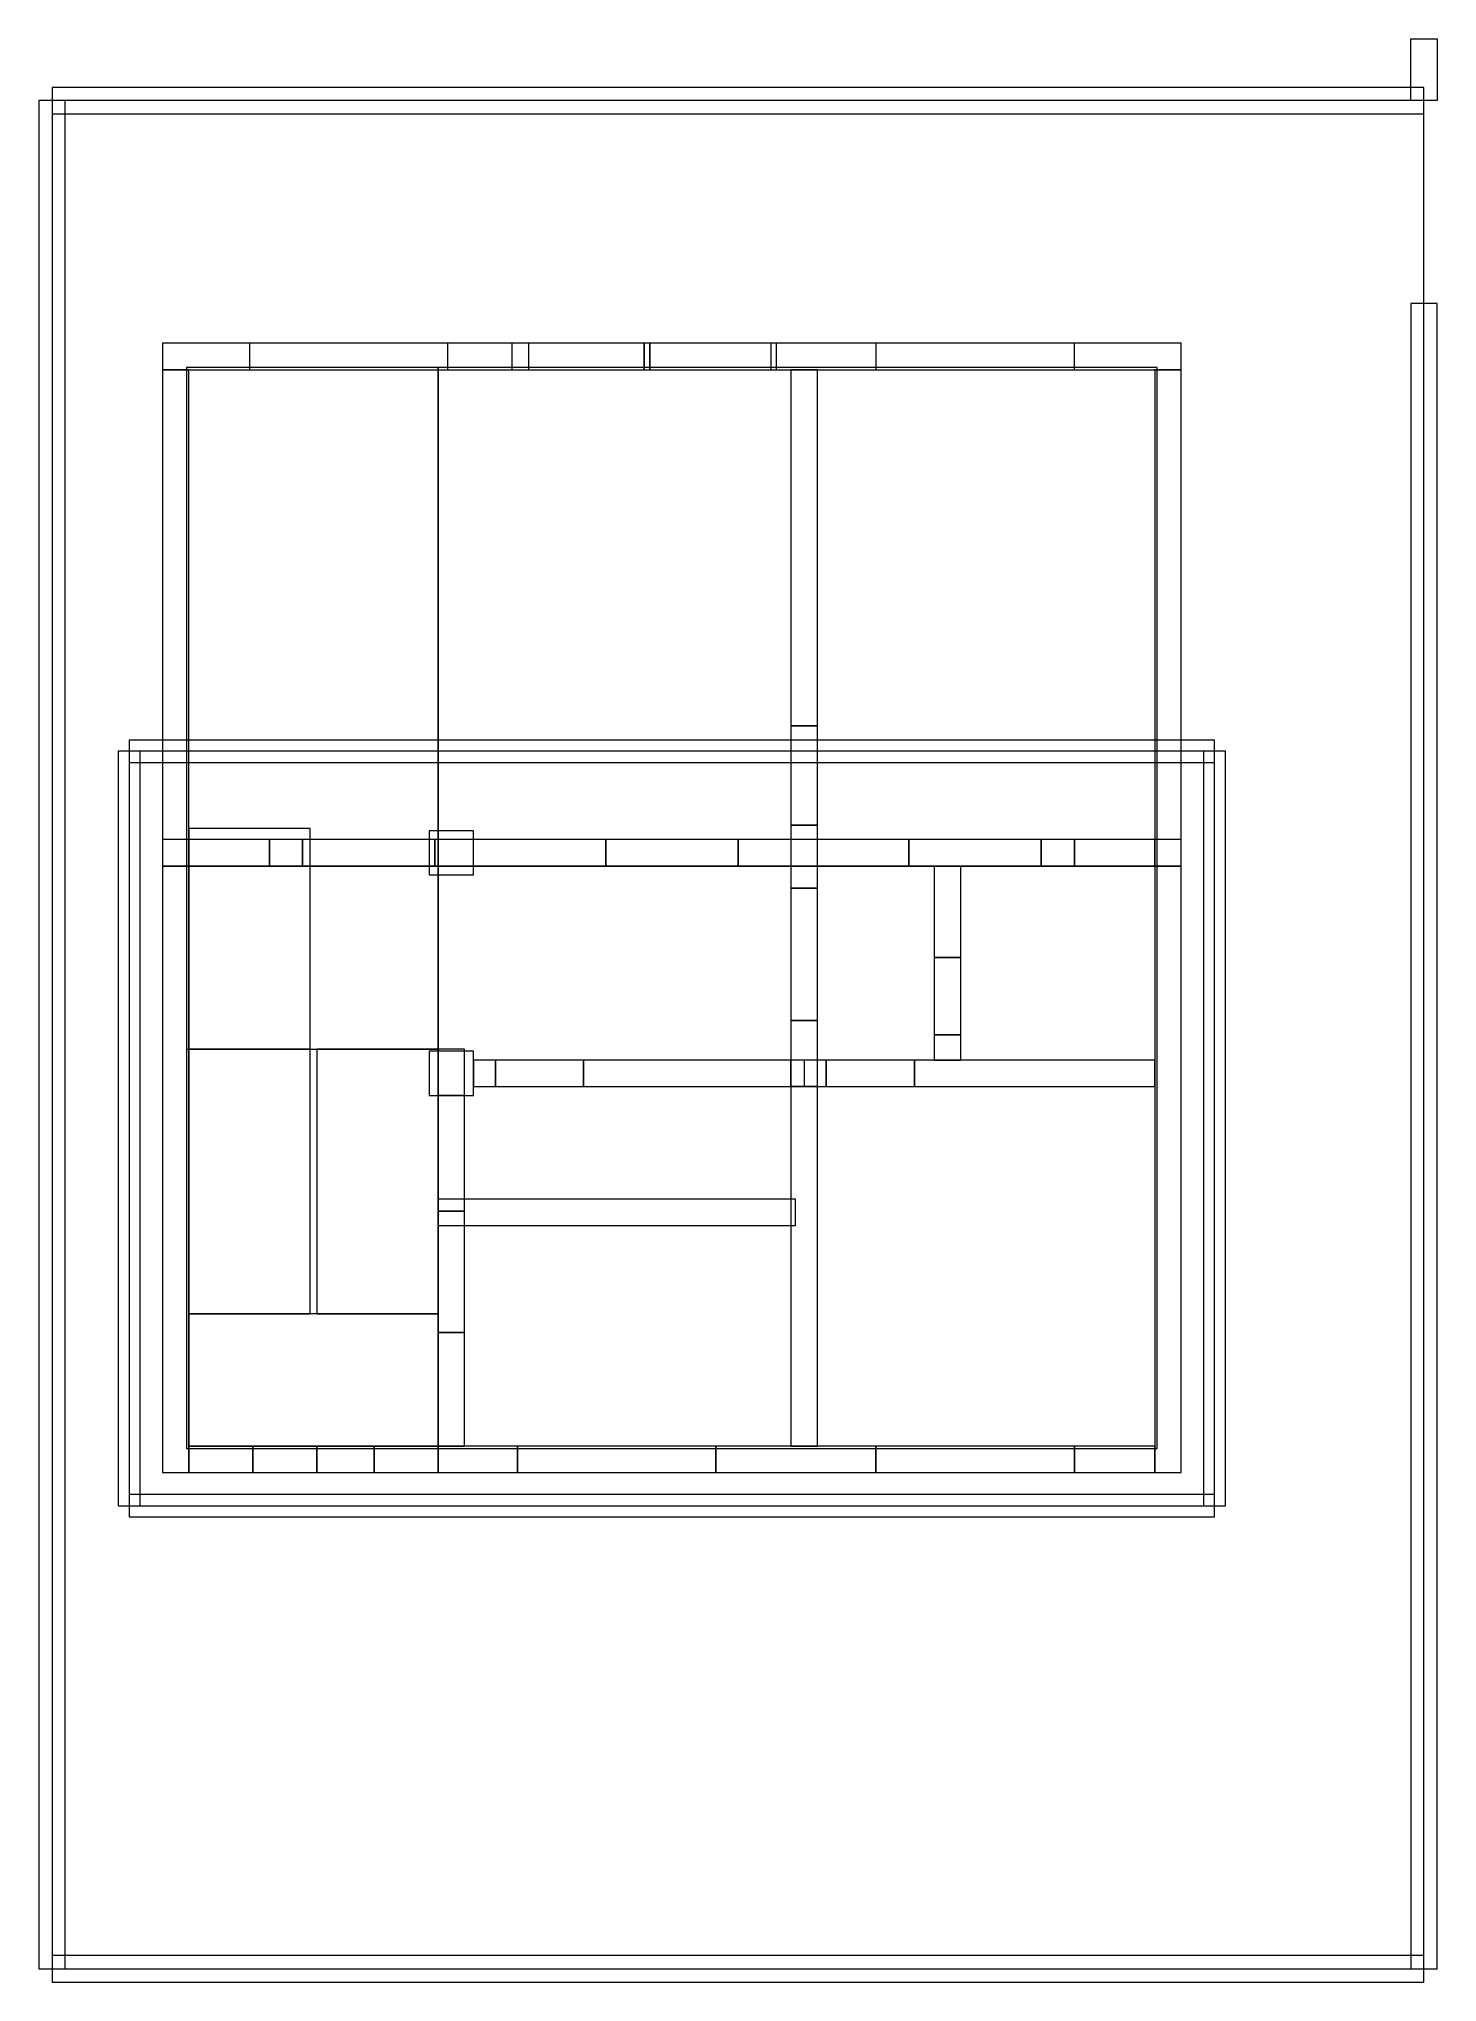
# Model space of a CAD drawing. Extents: x -5.7 to 6.9, y -9.7 to 7.9.
import ezdxf

# ---------------------------------------------------------------- set-up
doc = ezdxf.new("R2010")
doc.units = 0
for name, color, linetype, lineweight in [('COLUMN', 6, 'CONTINUOUS', 0), ('DOOR', 40, 'CONTINUOUS', 0), ('ROOF', 1, 'CONTINUOUS', 0), ('SLAB', 30, 'CONTINUOUS', 0), ('STAIR', 5, 'CONTINUOUS', 0), ('THRESHOLD', 34, 'CONTINUOUS', 0), ('WALL', 8, 'CONTINUOUS', 0), ('WINDOW', 4, 'CONTINUOUS', 0), ('YARD', 3, 'CONTINUOUS', 0)]:
    doc.layers.add(name, color=color, linetype=linetype, lineweight=lineweight)

msp = doc.modelspace()

# ---------------------------------------------------------------- linework, layer by layer
at = {"layer": 'COLUMN'}
for points in [[(-2.2, 0.3, 0.5), (-1.8, 0.3, 0.5), (-1.8, 0.7, 0.5), (-2.2, 0.7, 0.5), (-2.2, 0.3, 0.5), (-2.2, 0.3, 4), (-1.8, 0.3, 4), (-1.8, 0.7, 4), (-2.2, 0.7, 4), (-2.2, 0.3, 4)], [(-2.2, 0.3, 4), (-1.8, 0.3, 4), (-1.8, 0.7, 4), (-2.2, 0.7, 4), (-2.2, 0.3, 4), (-2.2, 0.3, 7), (-1.8, 0.3, 7), (-1.8, 0.7, 7), (-2.2, 0.7, 7), (-2.2, 0.3, 7)], [(-2.2, -1.7, 0.5), (-1.8, -1.7, 0.5), (-1.8, -1.3, 0.5), (-2.2, -1.3, 0.5), (-2.2, -1.7, 0.5), (-2.2, -1.7, 4), (-1.8, -1.7, 4), (-1.8, -1.3, 4), (-2.2, -1.3, 4), (-2.2, -1.7, 4)], [(-2.2, -1.7, 4), (-1.8, -1.7, 4), (-1.8, -1.3, 4), (-2.2, -1.3, 4), (-2.2, -1.7, 4), (-2.2, -1.7, 7), (-1.8, -1.7, 7), (-1.8, -1.3, 7), (-2.2, -1.3, 7), (-2.2, -1.7, 7)]]:
    msp.add_polyline3d(points, dxfattribs=at)
at = {"layer": 'DOOR'}
for points in [[(-1.45, 4.88, 0.5), (-0.25, 4.88, 0.5), (-0.25, 5.12, 0.5), (-1.45, 5.12, 0.5), (-1.45, 4.88, 0.5), (-1.45, 4.88, 3.1), (-0.25, 4.88, 3.1), (-0.25, 5.12, 3.1), (-1.45, 5.12, 3.1), (-1.45, 4.88, 3.1)], [(-1.3, 4.88, 4), (-0.2, 4.88, 4), (-0.2, 5.12, 4), (-1.3, 5.12, 4), (-1.3, 4.88, 4), (-1.3, 4.88, 6.6), (-0.2, 4.88, 6.6), (-0.2, 5.12, 6.6), (-1.3, 5.12, 6.6), (-1.3, 4.88, 6.6)], [(-0.25, 4.88, 0.5), (0.95, 4.88, 0.5), (0.95, 5.12, 0.5), (-0.25, 5.12, 0.5), (-0.25, 4.88, 0.5), (-0.25, 4.88, 3.1), (0.95, 4.88, 3.1), (0.95, 5.12, 3.1), (-0.25, 5.12, 3.1), (-0.25, 4.88, 3.1)], [(-0.2, 4.88, 4), (0.9, 4.88, 4), (0.9, 5.12, 4), (-0.2, 5.12, 4), (-0.2, 4.88, 4), (-0.2, 4.88, 6.6), (0.9, 4.88, 6.6), (0.9, 5.12, 6.6), (-0.2, 5.12, 6.6), (-0.2, 4.88, 6.6)], [(1.08, 0.75, 0.5), (1.32, 0.75, 0.5), (1.32, 1.65, 0.5), (1.08, 1.65, 0.5), (1.08, 0.75, 0.5), (1.08, 0.75, 2.6), (1.32, 0.75, 2.6), (1.32, 1.65, 2.6), (1.08, 1.65, 2.6), (1.08, 0.75, 2.6)], [(1.08, 0.75, 4), (1.32, 0.75, 4), (1.32, 1.65, 4), (1.08, 1.65, 4), (1.08, 0.75, 4), (1.08, 0.75, 6.1), (1.32, 0.75, 6.1), (1.32, 1.65, 6.1), (1.08, 1.65, 6.1), (1.08, 0.75, 6.1)], [(-0.6, 0.38, 7), (0.6, 0.38, 7), (0.6, 0.62, 7), (-0.6, 0.62, 7), (-0.6, 0.38, 7), (-0.6, 0.38, 9.1), (0.6, 0.38, 9.1), (0.6, 0.62, 9.1), (-0.6, 0.62, 9.1), (-0.6, 0.38, 9.1)], [(1.08, -1.02, 7), (1.32, -1.02, 7), (1.32, 0.18, 7), (1.08, 0.18, 7), (1.08, -1.02, 7), (1.08, -1.02, 9), (1.32, -1.02, 9), (1.32, 0.18, 9), (1.08, 0.18, 9), (1.08, -1.02, 9)], [(2.38, -1.15, 0.5), (2.62, -1.15, 0.5), (2.62, -0.45, 0.5), (2.38, -0.45, 0.5), (2.38, -1.15, 0.5), (2.38, -1.15, 2.6), (2.62, -1.15, 2.6), (2.62, -0.45, 2.6), (2.38, -0.45, 2.6), (2.38, -1.15, 2.6)], [(2.38, -1.15, 4), (2.62, -1.15, 4), (2.62, -0.45, 4), (2.38, -0.45, 4), (2.38, -1.15, 4), (2.38, -1.15, 6.1), (2.62, -1.15, 6.1), (2.62, -0.45, 6.1), (2.38, -0.45, 6.1), (2.38, -1.15, 6.1)], [(-1.6, -1.62, 4), (-0.8, -1.62, 4), (-0.8, -1.38, 4), (-1.6, -1.38, 4), (-1.6, -1.62, 4), (-1.6, -1.62, 6.1), (-0.8, -1.62, 6.1), (-0.8, -1.38, 6.1), (-1.6, -1.38, 6.1), (-1.6, -1.62, 6.1)], [(1.4, -1.62, 0.5), (2.2, -1.62, 0.5), (2.2, -1.38, 0.5), (1.4, -1.38, 0.5), (1.4, -1.62, 0.5), (1.4, -1.62, 2.6), (2.2, -1.62, 2.6), (2.2, -1.38, 2.6), (1.4, -1.38, 2.6), (1.4, -1.62, 2.6)], [(-3.22, -5.12, 0.5), (-2.12, -5.12, 0.5), (-2.12, -4.88, 0.5), (-3.22, -4.88, 0.5), (-3.22, -5.12, 0.5), (-3.22, -5.12, 2.5), (-2.12, -5.12, 2.5), (-2.12, -4.88, 2.5), (-3.22, -4.88, 2.5), (-3.22, -5.12, 2.5)]]:
    msp.add_polyline3d(points, dxfattribs=at)
at = {"layer": 'ROOF'}
for points in [[(-5.02, -5.42, 9.7), (-4.82, -5.42, 9.7), (-4.82, 1.42, 9.7), (-5.02, 1.42, 9.7), (-5.02, -5.42, 9.7), (-5.02, -5.42, 10.2), (-4.82, -5.42, 10.2), (-4.82, 1.42, 10.2), (-5.02, 1.42, 10.2), (-5.02, -5.42, 10.2)], [(-4.92, 1.32, 9.7), (4.92, 1.32, 9.7), (4.92, 1.52, 9.7), (-4.92, 1.52, 9.7), (-4.92, 1.32, 9.7), (-4.92, 1.32, 10.2), (4.92, 1.32, 10.2), (4.92, 1.52, 10.2), (-4.92, 1.52, 10.2), (-4.92, 1.32, 10.2)], [(-4.92, -5.42, 9.5), (4.92, -5.42, 9.5), (4.92, 1.42, 9.5), (-4.92, 1.42, 9.5), (-4.92, -5.42, 9.5), (-4.92, -5.42, 9.7), (4.92, -5.42, 9.7), (4.92, 1.42, 9.7), (-4.92, 1.42, 9.7), (-4.92, -5.42, 9.7)], [(4.82, -5.42, 9.7), (5.02, -5.42, 9.7), (5.02, 1.42, 9.7), (4.82, 1.42, 9.7), (4.82, -5.42, 9.7), (4.82, -5.42, 10.2), (5.02, -5.42, 10.2), (5.02, 1.42, 10.2), (4.82, 1.42, 10.2), (4.82, -5.42, 10.2)], [(-4.92, -5.52, 9.7), (4.92, -5.52, 9.7), (4.92, -5.32, 9.7), (-4.92, -5.32, 9.7), (-4.92, -5.52, 9.7), (-4.92, -5.52, 10.2), (4.92, -5.52, 10.2), (4.92, -5.32, 10.2), (-4.92, -5.32, 10.2), (-4.92, -5.52, 10.2)]]:
    msp.add_polyline3d(points, dxfattribs=at)
at = {"layer": 'SLAB'}
for points in [[(-4.4, -4.9, 0.3), (4.4, -4.9, 0.3), (4.4, 4.9, 0.3), (-4.4, 4.9, 0.3), (-4.4, -4.9, 0.3), (-4.4, -4.9, 0.5), (4.4, -4.9, 0.5), (4.4, 4.9, 0.5), (-4.4, 4.9, 0.5), (-4.4, -4.9, 0.5)], [(-4.4, -1.28, 3.8), (-2.12, -1.28, 3.8), (-2.12, 4.9, 3.8), (-4.4, 4.9, 3.8), (-4.4, -1.28, 3.8), (-4.4, -1.28, 4), (-2.12, -1.28, 4), (-2.12, 4.9, 4), (-4.4, 4.9, 4), (-4.4, -1.28, 4)], [(-2.12, -4.9, 3.8), (4.4, -4.9, 3.8), (4.4, 4.9, 3.8), (-2.12, 4.9, 3.8), (-2.12, -4.9, 3.8), (-2.12, -4.9, 4), (4.4, -4.9, 4), (4.4, 4.9, 4), (-2.12, 4.9, 4), (-2.12, -4.9, 4)], [(-4.4, -1.28, 6.8), (-2.12, -1.28, 6.8), (-2.12, 0.38, 6.8), (-4.4, 0.38, 6.8), (-4.4, -1.28, 6.8), (-4.4, -1.28, 7), (-2.12, -1.28, 7), (-2.12, 0.38, 7), (-4.4, 0.38, 7), (-4.4, -1.28, 7)], [(-2.12, -4.9, 6.8), (4.4, -4.9, 6.8), (4.4, 0.38, 6.8), (-2.12, 0.38, 6.8), (-2.12, -4.9, 6.8), (-2.12, -4.9, 7), (4.4, -4.9, 7), (4.4, 0.38, 7), (-2.12, 0.38, 7), (-2.12, -4.9, 7)]]:
    msp.add_polyline3d(points, dxfattribs=at)
at = {"layer": 'STAIR'}
for points in [[(-4.38, -3.68, 0.5), (-3.28, -3.68, 0.5), (-3.28, 0.72, 0.5), (-4.38, 0.72, 0.5), (-4.38, -3.68, 0.5), (-4.38, -3.68, 2.7), (-3.28, -3.68, 2.7), (-3.28, 0.72, 2.7), (-4.38, 0.72, 2.7), (-4.38, -3.68, 2.7)], [(-4.38, -3.68, 4), (-3.28, -3.68, 4), (-3.28, -1.28, 4), (-4.38, -1.28, 4), (-4.38, -3.68, 4), (-4.38, -3.68, 5.5), (-3.28, -3.68, 5.5), (-3.28, -1.28, 5.5), (-4.38, -1.28, 5.5), (-4.38, -3.68, 5.5)], [(-3.22, -3.68, 2.7), (-2.12, -3.68, 2.7), (-2.12, -1.28, 2.7), (-3.22, -1.28, 2.7), (-3.22, -3.68, 2.7), (-3.22, -3.68, 4), (-2.12, -3.68, 4), (-2.12, -1.28, 4), (-3.22, -1.28, 4), (-3.22, -3.68, 4)], [(-3.22, -3.68, 5.5), (-2.12, -3.68, 5.5), (-2.12, -1.28, 5.5), (-3.22, -1.28, 5.5), (-3.22, -3.68, 5.5), (-3.22, -3.68, 7), (-2.12, -3.68, 7), (-2.12, -1.28, 7), (-3.22, -1.28, 7), (-3.22, -3.68, 7)], [(-4.38, -4.88, 2.5), (-2.12, -4.88, 2.5), (-2.12, -3.68, 2.5), (-4.38, -3.68, 2.5), (-4.38, -4.88, 2.5), (-4.38, -4.88, 2.7), (-2.12, -4.88, 2.7), (-2.12, -3.68, 2.7), (-4.38, -3.68, 2.7), (-4.38, -4.88, 2.7)], [(-4.38, -4.88, 5.3), (-2.12, -4.88, 5.3), (-2.12, -3.68, 5.3), (-4.38, -3.68, 5.3), (-4.38, -4.88, 5.3), (-4.38, -4.88, 5.5), (-2.12, -4.88, 5.5), (-2.12, -3.68, 5.5), (-4.38, -3.68, 5.5), (-4.38, -4.88, 5.5)]]:
    msp.add_polyline3d(points, dxfattribs=at)
at = {"layer": 'THRESHOLD'}
for points in [[(-1.45, 4.88, 0.3), (0.95, 4.88, 0.3), (0.95, 5.12, 0.3), (-1.45, 5.12, 0.3), (-1.45, 4.88, 0.3), (-1.45, 4.88, 0.518), (0.95, 4.88, 0.518), (0.95, 5.12, 0.518), (-1.45, 5.12, 0.518), (-1.45, 4.88, 0.518)], [(-1.3, 4.88, 3.8), (0.9, 4.88, 3.8), (0.9, 5.12, 3.8), (-1.3, 5.12, 3.8), (-1.3, 4.88, 3.8), (-1.3, 4.88, 4.004), (0.9, 4.88, 4.004), (0.9, 5.12, 4.004), (-1.3, 5.12, 4.004), (-1.3, 4.88, 4.004)], [(1.08, 0.75, 0.48), (1.32, 0.75, 0.48), (1.32, 1.65, 0.48), (1.08, 1.65, 0.48), (1.08, 0.75, 0.48), (1.08, 0.75, 0.504), (1.32, 0.75, 0.504), (1.32, 1.65, 0.504), (1.08, 1.65, 0.504), (1.08, 0.75, 0.504)], [(1.08, 0.75, 3.98), (1.32, 0.75, 3.98), (1.32, 1.65, 3.98), (1.08, 1.65, 3.98), (1.08, 0.75, 3.98), (1.08, 0.75, 4.004), (1.32, 0.75, 4.004), (1.32, 1.65, 4.004), (1.08, 1.65, 4.004), (1.08, 0.75, 4.004)], [(-0.6, 0.38, 6.98), (0.6, 0.38, 6.98), (0.6, 0.62, 6.98), (-0.6, 0.62, 6.98), (-0.6, 0.38, 6.98), (-0.6, 0.38, 7.018), (0.6, 0.38, 7.018), (0.6, 0.62, 7.018), (-0.6, 0.62, 7.018), (-0.6, 0.38, 7.018)], [(1.08, -1.02, 6.98), (1.32, -1.02, 6.98), (1.32, 0.18, 6.98), (1.08, 0.18, 6.98), (1.08, -1.02, 6.98), (1.08, -1.02, 7.004), (1.32, -1.02, 7.004), (1.32, 0.18, 7.004), (1.08, 0.18, 7.004), (1.08, -1.02, 7.004)], [(2.38, -1.15, 0.48), (2.62, -1.15, 0.48), (2.62, -0.45, 0.48), (2.38, -0.45, 0.48), (2.38, -1.15, 0.48), (2.38, -1.15, 0.518), (2.62, -1.15, 0.518), (2.62, -0.45, 0.518), (2.38, -0.45, 0.518), (2.38, -1.15, 0.518)], [(2.38, -1.15, 3.98), (2.62, -1.15, 3.98), (2.62, -0.45, 3.98), (2.38, -0.45, 3.98), (2.38, -1.15, 3.98), (2.38, -1.15, 4.018), (2.62, -1.15, 4.018), (2.62, -0.45, 4.018), (2.38, -0.45, 4.018), (2.38, -1.15, 4.018)], [(-1.6, -1.62, 3.98), (-0.8, -1.62, 3.98), (-0.8, -1.38, 3.98), (-1.6, -1.38, 3.98), (-1.6, -1.62, 3.98), (-1.6, -1.62, 4.004), (-0.8, -1.62, 4.004), (-0.8, -1.38, 4.004), (-1.6, -1.38, 4.004), (-1.6, -1.62, 4.004)], [(1.4, -1.62, 0.48), (2.2, -1.62, 0.48), (2.2, -1.38, 0.48), (1.4, -1.38, 0.48), (1.4, -1.62, 0.48), (1.4, -1.62, 0.504), (2.2, -1.62, 0.504), (2.2, -1.38, 0.504), (1.4, -1.38, 0.504), (1.4, -1.62, 0.504)], [(-2.12, -3.85, 0.48), (-1.88, -3.85, 0.48), (-1.88, -2.75, 0.48), (-2.12, -2.75, 0.48), (-2.12, -3.85, 0.48), (-2.12, -3.85, 0.504), (-1.88, -3.85, 0.504), (-1.88, -2.75, 0.504), (-2.12, -2.75, 0.504), (-2.12, -3.85, 0.504)], [(-3.22, -5.12, 0.3), (-2.12, -5.12, 0.3), (-2.12, -4.88, 0.3), (-3.22, -4.88, 0.3), (-3.22, -5.12, 0.3), (-3.22, -5.12, 0.518), (-2.12, -5.12, 0.518), (-2.12, -4.88, 0.518), (-3.22, -4.88, 0.518), (-3.22, -5.12, 0.518)]]:
    msp.add_polyline3d(points, dxfattribs=at)
at = {"layer": 'WALL'}
for points in [[(-4.62, 4.879, 0.5), (4.62, 4.879, 0.5), (4.62, 5.121, 0.5), (-4.62, 5.121, 0.5), (-4.62, 4.879, 0.5), (-4.62, 4.879, 3.998), (4.62, 4.879, 3.998), (4.62, 5.121, 3.998), (-4.62, 5.121, 3.998), (-4.62, 4.879, 3.998)], [(-4.62, 4.879, 4), (4.62, 4.879, 4), (4.62, 5.121, 4), (-4.62, 5.121, 4), (-4.62, 4.879, 4), (-4.62, 4.879, 6.998), (4.62, 4.879, 6.998), (4.62, 5.121, 6.998), (-4.62, 5.121, 6.998), (-4.62, 4.879, 6.998)], [(-4.62, -5.12, 0.5), (-4.38, -5.12, 0.5), (-4.38, 4.88, 0.5), (-4.62, 4.88, 0.5), (-4.62, -5.12, 0.5), (-4.62, -5.12, 4), (-4.38, -5.12, 4), (-4.38, 4.88, 4), (-4.62, 4.88, 4), (-4.62, -5.12, 4)], [(-4.62, -5.12, 4), (-4.38, -5.12, 4), (-4.38, 4.88, 4), (-4.62, 4.88, 4), (-4.62, -5.12, 4), (-4.62, -5.12, 7), (-4.38, -5.12, 7), (-4.38, 4.88, 7), (-4.62, 4.88, 7), (-4.62, -5.12, 7)], [(1.08, 1.65, 0.5), (1.32, 1.65, 0.5), (1.32, 4.88, 0.5), (1.08, 4.88, 0.5), (1.08, 1.65, 0.5), (1.08, 1.65, 4), (1.32, 1.65, 4), (1.32, 4.88, 4), (1.08, 4.88, 4), (1.08, 1.65, 4)], [(1.08, 1.65, 4), (1.32, 1.65, 4), (1.32, 4.88, 4), (1.08, 4.88, 4), (1.08, 1.65, 4), (1.08, 1.65, 7), (1.32, 1.65, 7), (1.32, 4.88, 7), (1.08, 4.88, 7), (1.08, 1.65, 7)], [(4.38, -5.12, 0.5), (4.62, -5.12, 0.5), (4.62, 4.88, 0.5), (4.38, 4.88, 0.5), (4.38, -5.12, 0.5), (4.38, -5.12, 4), (4.62, -5.12, 4), (4.62, 4.88, 4), (4.38, 4.88, 4), (4.38, -5.12, 4)], [(4.38, -5.12, 4), (4.62, -5.12, 4), (4.62, 4.88, 4), (4.38, 4.88, 4), (4.38, -5.12, 4), (4.38, -5.12, 7), (4.62, -5.12, 7), (4.62, 4.88, 7), (4.38, 4.88, 7), (4.38, -5.12, 7)], [(1.08, 0.75, 2.6), (1.32, 0.75, 2.6), (1.32, 1.65, 2.6), (1.08, 1.65, 2.6), (1.08, 0.75, 2.6), (1.08, 0.75, 4), (1.32, 0.75, 4), (1.32, 1.65, 4), (1.08, 1.65, 4), (1.08, 0.75, 4)], [(1.08, 0.75, 6.1), (1.32, 0.75, 6.1), (1.32, 1.65, 6.1), (1.08, 1.65, 6.1), (1.08, 0.75, 6.1), (1.08, 0.75, 7), (1.32, 0.75, 7), (1.32, 1.65, 7), (1.08, 1.65, 7), (1.08, 0.75, 7)], [(1.08, 0.38, 0.5), (1.32, 0.38, 0.5), (1.32, 0.75, 0.5), (1.08, 0.75, 0.5), (1.08, 0.38, 0.5), (1.08, 0.38, 4), (1.32, 0.38, 4), (1.32, 0.75, 4), (1.08, 0.75, 4), (1.08, 0.38, 4)], [(1.08, 0.38, 4), (1.32, 0.38, 4), (1.32, 0.75, 4), (1.08, 0.75, 4), (1.08, 0.38, 4), (1.08, 0.38, 7), (1.32, 0.38, 7), (1.32, 0.75, 7), (1.08, 0.75, 7), (1.08, 0.38, 7)], [(-4.62, 0.38, 7), (-3.65, 0.38, 7), (-3.65, 0.62, 7), (-4.62, 0.62, 7), (-4.62, 0.38, 7), (-4.62, 0.38, 9.5), (-3.65, 0.38, 9.5), (-3.65, 0.62, 9.5), (-4.62, 0.62, 9.5), (-4.62, 0.38, 9.5)], [(-3.65, 0.38, 7), (-3.35, 0.38, 7), (-3.35, 0.62, 7), (-3.65, 0.62, 7), (-3.65, 0.38, 7), (-3.65, 0.38, 9.5), (-3.35, 0.38, 9.5), (-3.35, 0.62, 9.5), (-3.65, 0.62, 9.5), (-3.65, 0.38, 9.5)], [(-3.35, 0.38, 7), (-2.15, 0.38, 7), (-2.15, 0.62, 7), (-3.35, 0.62, 7), (-3.35, 0.38, 7), (-3.35, 0.38, 7.8), (-2.15, 0.38, 7.8), (-2.15, 0.62, 7.8), (-3.35, 0.62, 7.8), (-3.35, 0.38, 7.8)], [(-3.35, 0.38, 9.1), (-2.15, 0.38, 9.1), (-2.15, 0.62, 9.1), (-3.35, 0.62, 9.1), (-3.35, 0.38, 9.1), (-3.35, 0.38, 9.5), (-2.15, 0.38, 9.5), (-2.15, 0.62, 9.5), (-3.35, 0.62, 9.5), (-3.35, 0.38, 9.5)], [(-2.15, 0.38, 7), (-0.6, 0.38, 7), (-0.6, 0.62, 7), (-2.15, 0.62, 7), (-2.15, 0.38, 7), (-2.15, 0.38, 9.5), (-0.6, 0.38, 9.5), (-0.6, 0.62, 9.5), (-2.15, 0.62, 9.5), (-2.15, 0.38, 9.5)], [(-0.6, 0.38, 9.1), (0.6, 0.38, 9.1), (0.6, 0.62, 9.1), (-0.6, 0.62, 9.1), (-0.6, 0.38, 9.1), (-0.6, 0.38, 9.5), (0.6, 0.38, 9.5), (0.6, 0.62, 9.5), (-0.6, 0.62, 9.5), (-0.6, 0.38, 9.5)], [(0.6, 0.38, 7), (2.15, 0.38, 7), (2.15, 0.62, 7), (0.6, 0.62, 7), (0.6, 0.38, 7), (0.6, 0.38, 9.5), (2.15, 0.38, 9.5), (2.15, 0.62, 9.5), (0.6, 0.62, 9.5), (0.6, 0.38, 9.5)], [(1.08, 0.38, 0.5), (4.38, 0.38, 0.5), (4.38, 0.62, 0.5), (1.08, 0.62, 0.5), (1.08, 0.38, 0.5), (1.08, 0.38, 4), (4.38, 0.38, 4), (4.38, 0.62, 4), (1.08, 0.62, 4), (1.08, 0.38, 4)], [(1.08, 0.38, 4), (4.38, 0.38, 4), (4.38, 0.62, 4), (1.08, 0.62, 4), (1.08, 0.38, 4), (1.08, 0.38, 7), (4.38, 0.38, 7), (4.38, 0.62, 7), (1.08, 0.62, 7), (1.08, 0.38, 7)], [(2.15, 0.38, 7), (3.35, 0.38, 7), (3.35, 0.62, 7), (2.15, 0.62, 7), (2.15, 0.38, 7), (2.15, 0.38, 7.8), (3.35, 0.38, 7.8), (3.35, 0.62, 7.8), (2.15, 0.62, 7.8), (2.15, 0.38, 7.8)], [(2.15, 0.38, 9.1), (3.35, 0.38, 9.1), (3.35, 0.62, 9.1), (2.15, 0.62, 9.1), (2.15, 0.38, 9.1), (2.15, 0.38, 9.5), (3.35, 0.38, 9.5), (3.35, 0.62, 9.5), (2.15, 0.62, 9.5), (2.15, 0.38, 9.5)], [(3.35, 0.38, 7), (3.65, 0.38, 7), (3.65, 0.62, 7), (3.35, 0.62, 7), (3.35, 0.38, 7), (3.35, 0.38, 9.5), (3.65, 0.38, 9.5), (3.65, 0.62, 9.5), (3.35, 0.62, 9.5), (3.35, 0.38, 9.5)], [(3.65, 0.38, 7), (4.62, 0.38, 7), (4.62, 0.62, 7), (3.65, 0.62, 7), (3.65, 0.38, 7), (3.65, 0.38, 9.5), (4.62, 0.38, 9.5), (4.62, 0.62, 9.5), (3.65, 0.62, 9.5), (3.65, 0.38, 9.5)], [(-4.62, -5.12, 7), (-4.38, -5.12, 7), (-4.38, 0.38, 7), (-4.62, 0.38, 7), (-4.62, -5.12, 7), (-4.62, -5.12, 9.5), (-4.38, -5.12, 9.5), (-4.38, 0.38, 9.5), (-4.62, 0.38, 9.5), (-4.62, -5.12, 9.5)], [(1.08, 0.18, 7), (1.32, 0.18, 7), (1.32, 0.38, 7), (1.08, 0.38, 7), (1.08, 0.18, 7), (1.08, 0.18, 9.5), (1.32, 0.18, 9.5), (1.32, 0.38, 9.5), (1.08, 0.38, 9.5), (1.08, 0.18, 9.5)], [(2.38, -0.45, 0.5), (2.62, -0.45, 0.5), (2.62, 0.38, 0.5), (2.38, 0.38, 0.5), (2.38, -0.45, 0.5), (2.38, -0.45, 4), (2.62, -0.45, 4), (2.62, 0.38, 4), (2.38, 0.38, 4), (2.38, -0.45, 4)], [(2.38, -0.45, 4), (2.62, -0.45, 4), (2.62, 0.38, 4), (2.38, 0.38, 4), (2.38, -0.45, 4), (2.38, -0.45, 7), (2.62, -0.45, 7), (2.62, 0.38, 7), (2.38, 0.38, 7), (2.38, -0.45, 7)], [(4.38, -5.12, 7), (4.62, -5.12, 7), (4.62, 0.38, 7), (4.38, 0.38, 7), (4.38, -5.12, 7), (4.38, -5.12, 9.5), (4.62, -5.12, 9.5), (4.62, 0.38, 9.5), (4.38, 0.38, 9.5), (4.38, -5.12, 9.5)], [(1.08, -1.02, 9), (1.32, -1.02, 9), (1.32, 0.18, 9), (1.08, 0.18, 9), (1.08, -1.02, 9), (1.08, -1.02, 9.5), (1.32, -1.02, 9.5), (1.32, 0.18, 9.5), (1.08, 0.18, 9.5), (1.08, -1.02, 9.5)], [(2.38, -1.15, 2.6), (2.62, -1.15, 2.6), (2.62, -0.45, 2.6), (2.38, -0.45, 2.6), (2.38, -1.15, 2.6), (2.38, -1.15, 4), (2.62, -1.15, 4), (2.62, -0.45, 4), (2.38, -0.45, 4), (2.38, -1.15, 4)], [(2.38, -1.15, 6.1), (2.62, -1.15, 6.1), (2.62, -0.45, 6.1), (2.38, -0.45, 6.1), (2.38, -1.15, 6.1), (2.38, -1.15, 7), (2.62, -1.15, 7), (2.62, -0.45, 7), (2.38, -0.45, 7), (2.38, -1.15, 7)], [(1.08, -4.88, 7), (1.32, -4.88, 7), (1.32, -1.02, 7), (1.08, -1.02, 7), (1.08, -4.88, 7), (1.08, -4.88, 9.5), (1.32, -4.88, 9.5), (1.32, -1.02, 9.5), (1.08, -1.02, 9.5), (1.08, -4.88, 9.5)], [(2.38, -1.38, 0.5), (2.62, -1.38, 0.5), (2.62, -1.15, 0.5), (2.38, -1.15, 0.5), (2.38, -1.38, 0.5), (2.38, -1.38, 4), (2.62, -1.38, 4), (2.62, -1.15, 4), (2.38, -1.15, 4), (2.38, -1.38, 4)], [(2.38, -1.38, 4), (2.62, -1.38, 4), (2.62, -1.15, 4), (2.38, -1.15, 4), (2.38, -1.38, 4), (2.38, -1.38, 7), (2.62, -1.38, 7), (2.62, -1.15, 7), (2.38, -1.15, 7), (2.38, -1.38, 7)], [(-2.12, -4.88, 7), (-1.88, -4.88, 7), (-1.88, -1.28, 7), (-2.12, -1.28, 7), (-2.12, -4.88, 7), (-2.12, -4.88, 9.5), (-1.88, -4.88, 9.5), (-1.88, -1.28, 9.5), (-2.12, -1.28, 9.5), (-2.12, -4.88, 9.5)], [(-1.8, -1.62, 4), (-1.6, -1.62, 4), (-1.6, -1.38, 4), (-1.8, -1.38, 4), (-1.8, -1.62, 4), (-1.8, -1.62, 7), (-1.6, -1.62, 7), (-1.6, -1.38, 7), (-1.8, -1.38, 7), (-1.8, -1.62, 7)], [(-1.6, -1.62, 6.1), (-0.8, -1.62, 6.1), (-0.8, -1.38, 6.1), (-1.6, -1.38, 6.1), (-1.6, -1.62, 6.1), (-1.6, -1.62, 7), (-0.8, -1.62, 7), (-0.8, -1.38, 7), (-1.6, -1.38, 7), (-1.6, -1.62, 7)], [(-0.8, -1.62, 4), (1.08, -1.62, 4), (1.08, -1.38, 4), (-0.8, -1.38, 4), (-0.8, -1.62, 4), (-0.8, -1.62, 7), (1.08, -1.62, 7), (1.08, -1.38, 7), (-0.8, -1.38, 7), (-0.8, -1.62, 7)], [(1.08, -1.62, 0.5), (1.4, -1.62, 0.5), (1.4, -1.38, 0.5), (1.08, -1.38, 0.5), (1.08, -1.62, 0.5), (1.08, -1.62, 4), (1.4, -1.62, 4), (1.4, -1.38, 4), (1.08, -1.38, 4), (1.08, -1.62, 4)], [(1.08, -1.62, 4), (1.4, -1.62, 4), (1.4, -1.38, 4), (1.08, -1.38, 4), (1.08, -1.62, 4), (1.08, -1.62, 7), (1.4, -1.62, 7), (1.4, -1.38, 7), (1.08, -1.38, 7), (1.08, -1.62, 7)], [(1.2, -1.62, 4), (2.2, -1.62, 4), (2.2, -1.38, 4), (1.2, -1.38, 4), (1.2, -1.62, 4), (1.2, -1.62, 7), (2.2, -1.62, 7), (2.2, -1.38, 7), (1.2, -1.38, 7), (1.2, -1.62, 7)], [(1.4, -1.62, 2.6), (2.2, -1.62, 2.6), (2.2, -1.38, 2.6), (1.4, -1.38, 2.6), (1.4, -1.62, 2.6), (1.4, -1.62, 4), (2.2, -1.62, 4), (2.2, -1.38, 4), (1.4, -1.38, 4), (1.4, -1.62, 4)], [(2.2, -1.62, 0.5), (4.38, -1.62, 0.5), (4.38, -1.38, 0.5), (2.2, -1.38, 0.5), (2.2, -1.62, 0.5), (2.2, -1.62, 4), (4.38, -1.62, 4), (4.38, -1.38, 4), (2.2, -1.38, 4), (2.2, -1.62, 4)], [(2.2, -1.62, 4), (4.38, -1.62, 4), (4.38, -1.38, 4), (2.2, -1.38, 4), (2.2, -1.62, 4), (2.2, -1.62, 7), (4.38, -1.62, 7), (4.38, -1.38, 7), (2.2, -1.38, 7), (2.2, -1.62, 7)], [(-2.12, -2.75, 0.5), (-1.88, -2.75, 0.5), (-1.88, -1.7, 0.5), (-2.12, -1.7, 0.5), (-2.12, -2.75, 0.5), (-2.12, -2.75, 4), (-1.88, -2.75, 4), (-1.88, -1.7, 4), (-2.12, -1.7, 4), (-2.12, -2.75, 4)], [(-2.12, -4.88, 4), (-1.88, -4.88, 4), (-1.88, -1.7, 4), (-2.12, -1.7, 4), (-2.12, -4.88, 4), (-2.12, -4.88, 7), (-1.88, -4.88, 7), (-1.88, -1.7, 7), (-2.12, -1.7, 7), (-2.12, -4.88, 7)], [(1.08, -4.88, 0.5), (1.32, -4.88, 0.5), (1.32, -1.62, 0.5), (1.08, -1.62, 0.5), (1.08, -4.88, 0.5), (1.08, -4.88, 4), (1.32, -4.88, 4), (1.32, -1.62, 4), (1.08, -1.62, 4), (1.08, -4.88, 4)], [(-2.12, -2.88, 0.5), (1.12, -2.88, 0.5), (1.12, -2.64, 0.5), (-2.12, -2.64, 0.5), (-2.12, -2.88, 0.5), (-2.12, -2.88, 4), (1.12, -2.88, 4), (1.12, -2.64, 4), (-2.12, -2.64, 4), (-2.12, -2.88, 4)], [(-2.12, -3.85, 2.5), (-1.88, -3.85, 2.5), (-1.88, -2.75, 2.5), (-2.12, -2.75, 2.5), (-2.12, -3.85, 2.5), (-2.12, -3.85, 4), (-1.88, -3.85, 4), (-1.88, -2.75, 4), (-2.12, -2.75, 4), (-2.12, -3.85, 4)], [(-2.12, -4.88, 0.5), (-1.88, -4.88, 0.5), (-1.88, -3.85, 0.5), (-2.12, -3.85, 0.5), (-2.12, -4.88, 0.5), (-2.12, -4.88, 4), (-1.88, -4.88, 4), (-1.88, -3.85, 4), (-2.12, -3.85, 4), (-2.12, -4.88, 4)], [(-4.38, -5.12, 0.5), (-3.8, -5.12, 0.5), (-3.8, -4.88, 0.5), (-4.38, -4.88, 0.5), (-4.38, -5.12, 0.5), (-4.38, -5.12, 4), (-3.8, -5.12, 4), (-3.8, -4.88, 4), (-4.38, -4.88, 4), (-4.38, -5.12, 4)], [(-4.38, -5.12, 4), (-3.8, -5.12, 4), (-3.8, -4.88, 4), (-4.38, -4.88, 4), (-4.38, -5.12, 4), (-4.38, -5.12, 7), (-3.8, -5.12, 7), (-3.8, -4.88, 7), (-4.38, -4.88, 7), (-4.38, -5.12, 7)], [(-4.38, -5.12, 7), (-3.8, -5.12, 7), (-3.8, -4.88, 7), (-4.38, -4.88, 7), (-4.38, -5.12, 7), (-4.38, -5.12, 9.5), (-3.8, -5.12, 9.5), (-3.8, -4.88, 9.5), (-4.38, -4.88, 9.5), (-4.38, -5.12, 9.5)], [(-3.8, -5.12, 0.5), (-3.22, -5.12, 0.5), (-3.22, -4.88, 0.5), (-3.8, -4.88, 0.5), (-3.8, -5.12, 0.5), (-3.8, -5.12, 3.5), (-3.22, -5.12, 3.5), (-3.22, -4.88, 3.5), (-3.8, -4.88, 3.5), (-3.8, -5.12, 3.5)], [(-3.8, -5.12, 4.7), (-2.7, -5.12, 4.7), (-2.7, -4.88, 4.7), (-3.8, -4.88, 4.7), (-3.8, -5.12, 4.7), (-3.8, -5.12, 6.7), (-2.7, -5.12, 6.7), (-2.7, -4.88, 6.7), (-3.8, -4.88, 6.7), (-3.8, -5.12, 6.7)], [(-3.8, -5.12, 7.9), (-2.7, -5.12, 7.9), (-2.7, -4.88, 7.9), (-3.8, -4.88, 7.9), (-3.8, -5.12, 7.9), (-3.8, -5.12, 9.5), (-2.7, -5.12, 9.5), (-2.7, -4.88, 9.5), (-3.8, -4.88, 9.5), (-3.8, -5.12, 9.5)], [(-3.22, -5.12, 2.5), (-2.7, -5.12, 2.5), (-2.7, -4.88, 2.5), (-3.22, -4.88, 2.5), (-3.22, -5.12, 2.5), (-3.22, -5.12, 3.5), (-2.7, -5.12, 3.5), (-2.7, -4.88, 3.5), (-3.22, -4.88, 3.5), (-3.22, -5.12, 3.5)], [(-2.7, -5.12, 2.5), (-2.12, -5.12, 2.5), (-2.12, -4.88, 2.5), (-2.7, -4.88, 2.5), (-2.7, -5.12, 2.5), (-2.7, -5.12, 4), (-2.12, -5.12, 4), (-2.12, -4.88, 4), (-2.7, -4.88, 4), (-2.7, -5.12, 4)], [(-2.7, -5.12, 4), (-1.4, -5.12, 4), (-1.4, -4.88, 4), (-2.7, -4.88, 4), (-2.7, -5.12, 4), (-2.7, -5.12, 7), (-1.4, -5.12, 7), (-1.4, -4.88, 7), (-2.7, -4.88, 7), (-2.7, -5.12, 7)], [(-2.7, -5.12, 7), (4.38, -5.12, 7), (4.38, -4.88, 7), (-2.7, -4.88, 7), (-2.7, -5.12, 7), (-2.7, -5.12, 9.5), (4.38, -5.12, 9.5), (4.38, -4.88, 9.5), (-2.7, -4.88, 9.5), (-2.7, -5.12, 9.5)], [(-2.12, -5.12, 0.5), (-1.4, -5.12, 0.5), (-1.4, -4.88, 0.5), (-2.12, -4.88, 0.5), (-2.12, -5.12, 0.5), (-2.12, -5.12, 4), (-1.4, -5.12, 4), (-1.4, -4.88, 4), (-2.12, -4.88, 4), (-2.12, -5.12, 4)], [(-1.4, -5.12, 0.5), (0.4, -5.12, 0.5), (0.4, -4.88, 0.5), (-1.4, -4.88, 0.5), (-1.4, -5.12, 0.5), (-1.4, -5.12, 1.4), (0.4, -5.12, 1.4), (0.4, -4.88, 1.4), (-1.4, -4.88, 1.4), (-1.4, -5.12, 1.4)], [(-1.4, -5.12, 3.2), (0.4, -5.12, 3.2), (0.4, -4.88, 3.2), (-1.4, -4.88, 3.2), (-1.4, -5.12, 3.2), (-1.4, -5.12, 4), (0.4, -5.12, 4), (0.4, -4.88, 4), (-1.4, -4.88, 4), (-1.4, -5.12, 4)], [(-1.4, -5.12, 4), (0.4, -5.12, 4), (0.4, -4.88, 4), (-1.4, -4.88, 4), (-1.4, -5.12, 4), (-1.4, -5.12, 4.9), (0.4, -5.12, 4.9), (0.4, -4.88, 4.9), (-1.4, -4.88, 4.9), (-1.4, -5.12, 4.9)], [(-1.4, -5.12, 6.7), (0.4, -5.12, 6.7), (0.4, -4.88, 6.7), (-1.4, -4.88, 6.7), (-1.4, -5.12, 6.7), (-1.4, -5.12, 7), (0.4, -5.12, 7), (0.4, -4.88, 7), (-1.4, -4.88, 7), (-1.4, -5.12, 7)], [(0.4, -5.12, 0.5), (1.85, -5.12, 0.5), (1.85, -4.88, 0.5), (0.4, -4.88, 0.5), (0.4, -5.12, 0.5), (0.4, -5.12, 4), (1.85, -5.12, 4), (1.85, -4.88, 4), (0.4, -4.88, 4), (0.4, -5.12, 4)], [(0.4, -5.12, 4), (1.85, -5.12, 4), (1.85, -4.88, 4), (0.4, -4.88, 4), (0.4, -5.12, 4), (0.4, -5.12, 7), (1.85, -5.12, 7), (1.85, -4.88, 7), (0.4, -4.88, 7), (0.4, -5.12, 7)], [(1.85, -5.12, 0.5), (3.65, -5.12, 0.5), (3.65, -4.88, 0.5), (1.85, -4.88, 0.5), (1.85, -5.12, 0.5), (1.85, -5.12, 1.4), (3.65, -5.12, 1.4), (3.65, -4.88, 1.4), (1.85, -4.88, 1.4), (1.85, -5.12, 1.4)], [(1.85, -5.12, 3.2), (3.65, -5.12, 3.2), (3.65, -4.88, 3.2), (1.85, -4.88, 3.2), (1.85, -5.12, 3.2), (1.85, -5.12, 4), (3.65, -5.12, 4), (3.65, -4.88, 4), (1.85, -4.88, 4), (1.85, -5.12, 4)], [(1.85, -5.12, 4), (3.65, -5.12, 4), (3.65, -4.88, 4), (1.85, -4.88, 4), (1.85, -5.12, 4), (1.85, -5.12, 4.9), (3.65, -5.12, 4.9), (3.65, -4.88, 4.9), (1.85, -4.88, 4.9), (1.85, -5.12, 4.9)], [(1.85, -5.12, 6.7), (3.65, -5.12, 6.7), (3.65, -4.88, 6.7), (1.85, -4.88, 6.7), (1.85, -5.12, 6.7), (1.85, -5.12, 7), (3.65, -5.12, 7), (3.65, -4.88, 7), (1.85, -4.88, 7), (1.85, -5.12, 7)], [(3.65, -5.12, 0.5), (4.38, -5.12, 0.5), (4.38, -4.88, 0.5), (3.65, -4.88, 0.5), (3.65, -5.12, 0.5), (3.65, -5.12, 4), (4.38, -5.12, 4), (4.38, -4.88, 4), (3.65, -4.88, 4), (3.65, -5.12, 4)], [(3.65, -5.12, 4), (4.38, -5.12, 4), (4.38, -4.88, 4), (3.65, -4.88, 4), (3.65, -5.12, 4), (3.65, -5.12, 7), (4.38, -5.12, 7), (4.38, -4.88, 7), (3.65, -4.88, 7), (3.65, -5.12, 7)]]:
    msp.add_polyline3d(points, dxfattribs=at)
at = {"layer": 'WINDOW'}
for points in [[(-3.83, 4.879, 1.4), (-2.03, 4.879, 1.4), (-2.03, 5.121, 1.4), (-3.83, 5.121, 1.4), (-3.83, 4.879, 1.4), (-3.83, 4.879, 3.2), (-2.03, 4.879, 3.2), (-2.03, 5.121, 3.2), (-3.83, 5.121, 3.2), (-3.83, 4.879, 3.2)], [(-3.83, 4.879, 4.9), (-2.03, 4.879, 4.9), (-2.03, 5.121, 4.9), (-3.83, 5.121, 4.9), (-3.83, 4.879, 4.9), (-3.83, 4.879, 6.7), (-2.03, 4.879, 6.7), (-2.03, 5.121, 6.7), (-3.83, 5.121, 6.7), (-3.83, 4.879, 6.7)], [(-3.83, 4.88, 1.4), (-2.03, 4.88, 1.4), (-2.03, 5.12, 1.4), (-3.83, 5.12, 1.4), (-3.83, 4.88, 1.4), (-3.83, 4.88, 3.2), (-2.03, 4.88, 3.2), (-2.03, 5.12, 3.2), (-3.83, 5.12, 3.2), (-3.83, 4.88, 3.2)], [(-3.83, 4.88, 4.9), (-2.03, 4.88, 4.9), (-2.03, 5.12, 4.9), (-3.83, 5.12, 4.9), (-3.83, 4.88, 4.9), (-3.83, 4.88, 6.7), (-2.03, 4.88, 6.7), (-2.03, 5.12, 6.7), (-3.83, 5.12, 6.7), (-3.83, 4.88, 6.7)], [(-1.45, 4.879, 0.501), (0.95, 4.879, 0.501), (0.95, 5.121, 0.501), (-1.45, 5.121, 0.501), (-1.45, 4.879, 0.501), (-1.45, 4.879, 3.101), (0.95, 4.879, 3.101), (0.95, 5.121, 3.101), (-1.45, 5.121, 3.101), (-1.45, 4.879, 3.101)], [(-1.3, 4.879, 4.001), (0.9, 4.879, 4.001), (0.9, 5.121, 4.001), (-1.3, 5.121, 4.001), (-1.3, 4.879, 4.001), (-1.3, 4.879, 6.601), (0.9, 4.879, 6.601), (0.9, 5.121, 6.601), (-1.3, 5.121, 6.601), (-1.3, 4.879, 6.601)], [(1.85, 4.879, 1.4), (3.65, 4.879, 1.4), (3.65, 5.121, 1.4), (1.85, 5.121, 1.4), (1.85, 4.879, 1.4), (1.85, 4.879, 3.2), (3.65, 4.879, 3.2), (3.65, 5.121, 3.2), (1.85, 5.121, 3.2), (1.85, 4.879, 3.2)], [(1.85, 4.879, 4.9), (3.65, 4.879, 4.9), (3.65, 5.121, 4.9), (1.85, 5.121, 4.9), (1.85, 4.879, 4.9), (1.85, 4.879, 6.7), (3.65, 4.879, 6.7), (3.65, 5.121, 6.7), (1.85, 5.121, 6.7), (1.85, 4.879, 6.7)], [(1.85, 4.88, 1.4), (3.65, 4.88, 1.4), (3.65, 5.12, 1.4), (1.85, 5.12, 1.4), (1.85, 4.88, 1.4), (1.85, 4.88, 3.2), (3.65, 4.88, 3.2), (3.65, 5.12, 3.2), (1.85, 5.12, 3.2), (1.85, 4.88, 3.2)], [(1.85, 4.88, 4.9), (3.65, 4.88, 4.9), (3.65, 5.12, 4.9), (1.85, 5.12, 4.9), (1.85, 4.88, 4.9), (1.85, 4.88, 6.7), (3.65, 4.88, 6.7), (3.65, 5.12, 6.7), (1.85, 5.12, 6.7), (1.85, 4.88, 6.7)], [(-3.35, 0.38, 7.8), (-2.15, 0.38, 7.8), (-2.15, 0.62, 7.8), (-3.35, 0.62, 7.8), (-3.35, 0.38, 7.8), (-3.35, 0.38, 9.1), (-2.15, 0.38, 9.1), (-2.15, 0.62, 9.1), (-3.35, 0.62, 9.1), (-3.35, 0.38, 9.1)], [(2.15, 0.38, 7.8), (3.35, 0.38, 7.8), (3.35, 0.62, 7.8), (2.15, 0.62, 7.8), (2.15, 0.38, 7.8), (2.15, 0.38, 9.1), (3.35, 0.38, 9.1), (3.35, 0.62, 9.1), (2.15, 0.62, 9.1), (2.15, 0.38, 9.1)], [(-3.8, -5.12, 3.5), (-2.7, -5.12, 3.5), (-2.7, -4.88, 3.5), (-3.8, -4.88, 3.5), (-3.8, -5.12, 3.5), (-3.8, -5.12, 4.7), (-2.7, -5.12, 4.7), (-2.7, -4.88, 4.7), (-3.8, -4.88, 4.7), (-3.8, -5.12, 4.7)], [(-3.8, -5.12, 6.7), (-2.7, -5.12, 6.7), (-2.7, -4.88, 6.7), (-3.8, -4.88, 6.7), (-3.8, -5.12, 6.7), (-3.8, -5.12, 7.9), (-2.7, -5.12, 7.9), (-2.7, -4.88, 7.9), (-3.8, -4.88, 7.9), (-3.8, -5.12, 7.9)], [(-1.4, -5.12, 1.4), (0.4, -5.12, 1.4), (0.4, -4.88, 1.4), (-1.4, -4.88, 1.4), (-1.4, -5.12, 1.4), (-1.4, -5.12, 3.2), (0.4, -5.12, 3.2), (0.4, -4.88, 3.2), (-1.4, -4.88, 3.2), (-1.4, -5.12, 3.2)], [(-1.4, -5.12, 4.9), (0.4, -5.12, 4.9), (0.4, -4.88, 4.9), (-1.4, -4.88, 4.9), (-1.4, -5.12, 4.9), (-1.4, -5.12, 6.7), (0.4, -5.12, 6.7), (0.4, -4.88, 6.7), (-1.4, -4.88, 6.7), (-1.4, -5.12, 6.7)], [(1.85, -5.12, 1.4), (3.65, -5.12, 1.4), (3.65, -4.88, 1.4), (1.85, -4.88, 1.4), (1.85, -5.12, 1.4), (1.85, -5.12, 3.2), (3.65, -5.12, 3.2), (3.65, -4.88, 3.2), (1.85, -4.88, 3.2), (1.85, -5.12, 3.2)], [(1.85, -5.12, 4.9), (3.65, -5.12, 4.9), (3.65, -4.88, 4.9), (1.85, -4.88, 4.9), (1.85, -5.12, 4.9), (1.85, -5.12, 6.7), (3.65, -5.12, 6.7), (3.65, -4.88, 6.7), (1.85, -4.88, 6.7), (1.85, -5.12, 6.7)]]:
    msp.add_polyline3d(points, dxfattribs=at)
at = {"layer": 'YARD'}
for points in [[(6.7, 7.88, 0), (6.94, 7.88, 0), (6.94, 7.32, 0), (6.7, 7.32, 0), (6.7, 7.88, 0), (6.7, 7.88, 0.5), (6.94, 7.88, 0.5), (6.94, 7.32, 0.5), (6.7, 7.32, 0.5), (6.7, 7.88, 0.5)], [(-5.62, 7.2, 0), (6.82, 7.2, 0), (6.82, 7.44, 0), (-5.62, 7.44, 0), (-5.62, 7.2, 0), (-5.62, 7.2, 0.5), (6.82, 7.2, 0.5), (6.82, 7.44, 0.5), (-5.62, 7.44, 0.5), (-5.62, 7.2, 0.5)], [(-5.74, -9.62, 0), (-5.5, -9.62, 0), (-5.5, 7.32, 0), (-5.74, 7.32, 0), (-5.74, -9.62, 0), (-5.74, -9.62, 2), (-5.5, -9.62, 2), (-5.5, 7.32, 2), (-5.74, 7.32, 2), (-5.74, -9.62, 2)], [(-5.62, -9.62, 0), (6.82, -9.62, 0), (6.82, 7.32, 0), (-5.62, 7.32, 0), (-5.62, -9.62, 0), (-5.62, -9.62, 0.5), (6.82, -9.62, 0.5), (6.82, 7.32, 0.5), (-5.62, 7.32, 0.5), (-5.62, -9.62, 0.5)], [(6.7, -9.62, 0), (6.94, -9.62, 0), (6.94, 5.48, 0), (6.7, 5.48, 0), (6.7, -9.62, 0), (6.7, -9.62, 0.5), (6.94, -9.62, 0.5), (6.94, 5.48, 0.5), (6.7, 5.48, 0.5), (6.7, -9.62, 0.5)], [(-5.62, -9.74, 0), (6.82, -9.74, 0), (6.82, -9.5, 0), (-5.62, -9.5, 0), (-5.62, -9.74, 0), (-5.62, -9.74, 2), (6.82, -9.74, 2), (6.82, -9.5, 2), (-5.62, -9.5, 2), (-5.62, -9.74, 2)]]:
    msp.add_polyline3d(points, dxfattribs=at)

doc.saveas('drawing.dxf')
